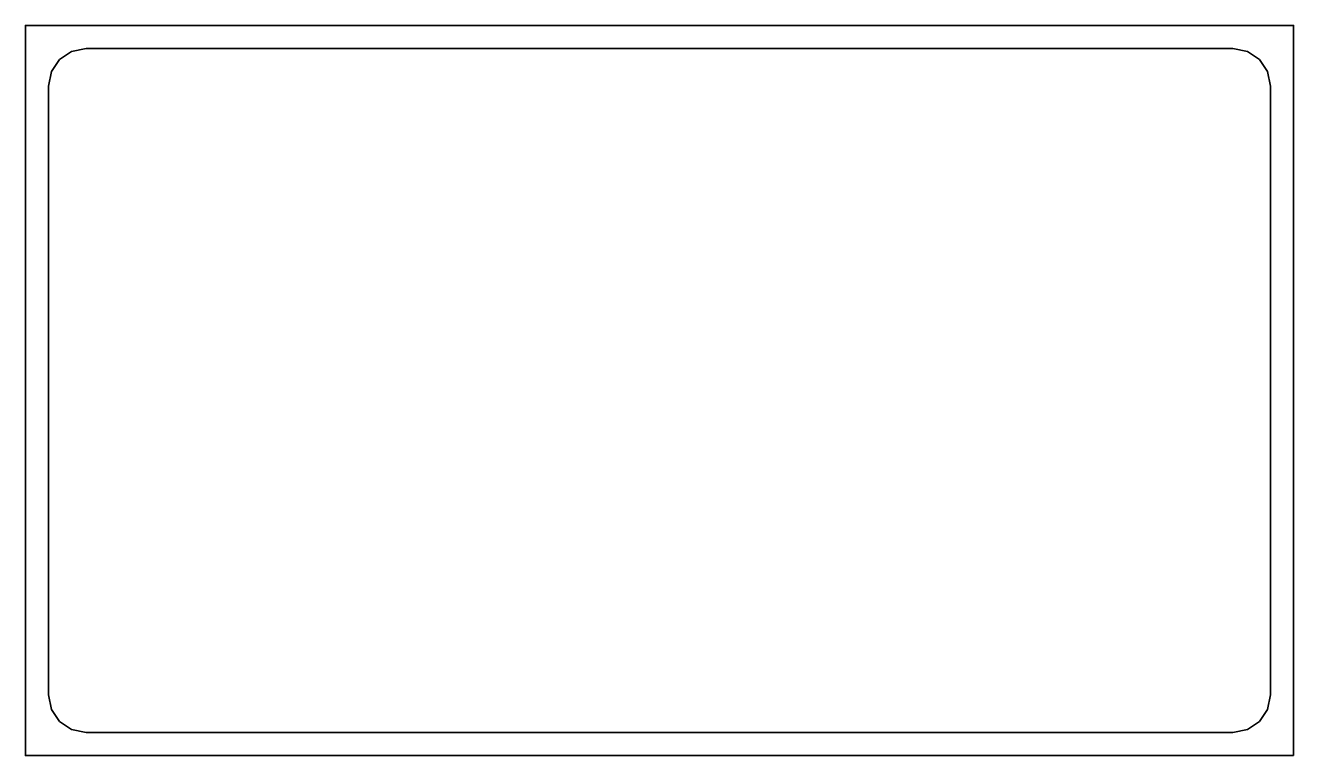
# Model space of a CAD drawing. Header units: millimetres. Extents: x -169 to 380, y -9 to 307.
import ezdxf

# ---------------------------------------------------------------- set-up
doc = ezdxf.new("R2010")
doc.units = ezdxf.units.MM
doc.header["$MEASUREMENT"] = 0
doc.layers.get('0').update_dxf_attribs({"lineweight": 0})
doc.layers.add('Safety', color=7, linetype='Continuous', lineweight=0)

msp = doc.modelspace()

# ---------------------------------------------------------------- linework, layer by layer
at = {"color": 1, "lineweight": 35, "true_color": 0xff0000}
msp.add_lwpolyline([(353.2, 0.51), (229.13, 0.51), (105.06, 0.51), (-19, 0.51), (-143.07, 0.51), (-149.44, 1.8), (-154.64, 5.31), (-158.15, 10.51), (-159.44, 16.88), (-159.44, 82.69), (-159.44, 148.51), (-159.44, 214.33), (-159.44, 280.14), (-158.15, 286.51), (-154.64, 291.71), (-149.44, 295.22), (-143.07, 296.51), (-19, 296.51), (105.06, 296.51), (229.13, 296.51), (353.2, 296.51), (359.57, 295.22), (364.77, 291.71), (368.28, 286.51), (369.56, 280.14), (369.56, 214.33), (369.56, 148.51), (369.56, 82.69), (369.56, 16.88), (368.28, 10.51), (364.77, 5.31), (359.57, 1.8)], close=True, dxfattribs=at)
at = {"layer": 'Safety', "color": 1, "lineweight": 35, "true_color": 0xff0000}
msp.add_lwpolyline([(379.56, -9.49), (-169.44, -9.49), (-169.44, 306.51), (379.56, 306.51)], close=True, dxfattribs=at)

doc.saveas('drawing.dxf')
